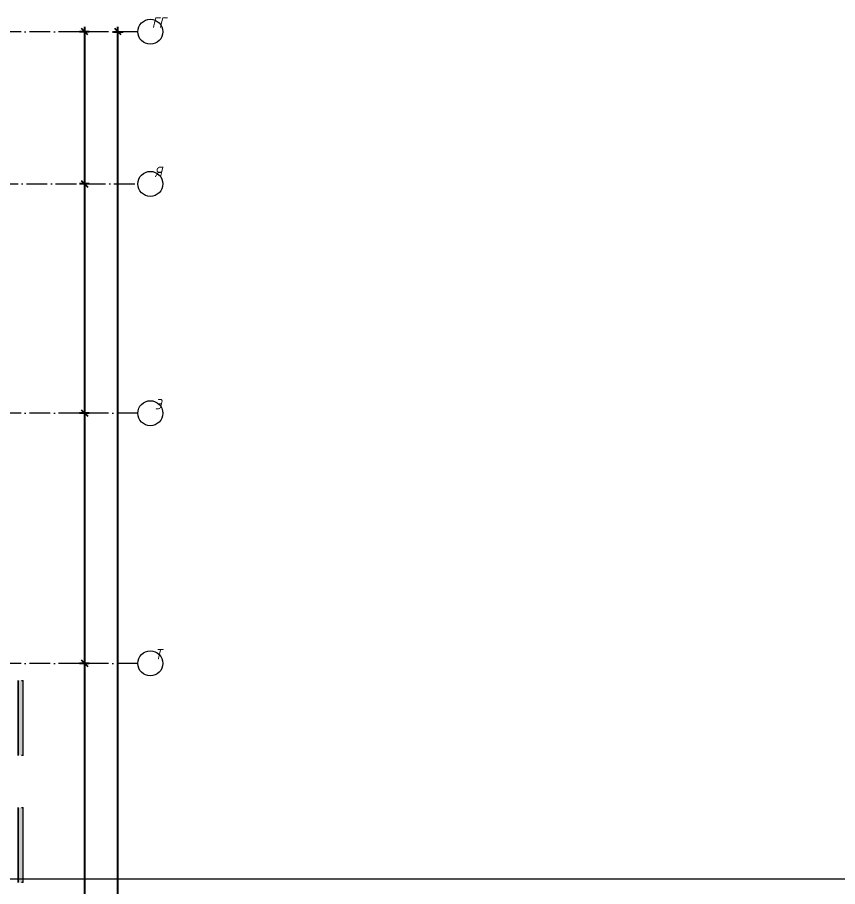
# Model space of a CAD drawing. Header units: millimetres. Extents: x -401725 to 250493, y 305116 to 802890.
# Drawn here: x 8160 to 27833, y 337669 to 358517 of the extents above; entities that cross this region are included whole.
import ezdxf

# ---------------------------------------------------------------- set-up
doc = ezdxf.new("R2010")
doc.units = ezdxf.units.MM
doc.linetypes.add('50_200_ШТРИХ_1Т_ш5_п1_п1_', pattern=[700, 500, -100, 0, -100])
for name, color, linetype, lineweight in [('A-____-____-DIMS', 7, 'Continuous', 9), ('A-GLAZ-____-OTLN', 7, 'Continuous', 9), ('S-GRID-____-IDEN', 7, 'Continuous', 9), ('S-GRID-____-OTLN-1', 7, '50_200_ШТРИХ_1Т_ш5_п1_п1_', 9)]:
    doc.layers.add(name, color=color, linetype=linetype, lineweight=lineweight)
doc.layers.add('A-GLAZ-____-OTLN-1', color=7, linetype='Continuous', lineweight=9, true_color=0xc0c0c0)
doc.layers.add('G-____-____-SYMB-1', color=9, linetype='Continuous', lineweight=9, true_color=0x808080)
doc.styles.add('ISOCPEUR_I', font='isocpeui.ttf', dxfattribs={"width": 0.9, "height": 2.5})
doc.dimstyles.new('ISO-2_5_0_9К_БОЛЬШОЙ_ОСИ', dxfattribs={"dimscale": 304.8, "dimtxt": 248.995294, "dimasz": 0.492126, "dimexe": 0.393701, "dimexo": 0, "dimgap": 0, "dimtad": 1, "dimdec": 0, "dimzin": 0, "dimdsep": 46, "dimtxsty": 'ISOCPEUR_I', "dimblk1": 'OBLIQUE', "dimblk2": 'OBLIQUE', "dimsah": 1, "dimcen": 0.09, "dimdle": 0.393701, "dimazin": 0, "dimtfac": 1, "dimtdec": 4, "dimtix": 1, "dimtmove": 0, "dimatfit": 3, "dimfxl": 1, "dimtvp": 1, "dimtolj": 1, "dimtzin": 0, "dimarcsym": 2})

# ---------------------------------------------------------------- blocks, each defined once
blk = doc.blocks.new('Отлив_СКБ - Отлив витража_120_НВФ-V194-АР1_План отверстий 2 этажа в осях 1-64_А-ГГ')
at = {"layer": 'A-GLAZ-____-OTLN-1'}
for points in [[(1800, -2), (1800, 0), (0, 0), (0, -2), (1544, -2)], [(1544, -120), (1800, -120), (1800, -2), (0, -2), (0, -120)]]:
    blk.add_hatch(color=256, dxfattribs=at).paths.add_polyline_path(points, flags=0)
at = {"layer": 'A-GLAZ-____-OTLN'}
for p, q in [((0, 0), (1800, 0)), ((1800, -2), (0, -2)), ((0, -120), (0, -83)), ((0, -120), (1800, -120)), ((1800, -83), (1800, -120))]:
    blk.add_line(p, q, dxfattribs=at)
blk = doc.blocks.new('Ось сетки - Круг_Ø6_00__ISO-2_5_0_9K_-25732049-АР1_План отверстий 2 этажа в осях 1-64_А-ГГ')
at = {"layer": 'S-GRID-____-IDEN'}
blk.add_circle((0, 0), 3, dxfattribs=at)
blk = doc.blocks.new('_Oblique')
at = {"color": 0, "linetype": 'ByBlock', "lineweight": -2}
blk.add_line((-0.5, -0.5), (0.5, 0.5), dxfattribs=at)
blk = doc.blocks.new('*D9396')
at = {"layer": 'A-____-____-DIMS', "color": 0, "lineweight": -2, "transparency": 16777216}
for p, q in [((9773, 358294), (9773, 354404)), ((9880, 358174), (9653, 358174)), ((9880, 354524), (9653, 354524))]:
    blk.add_line(p, q, dxfattribs=at)
at = {"layer": 'Defpoints', "color": 0, "transparency": 16777216}
for p in [(9880, 358174), (9773, 354524), (9880, 354524)]:
    blk.add_point(p, dxfattribs=at)
at = {"layer": 'A-____-____-DIMS', "color": 0, "lineweight": -2, "transparency": 16777216, "xscale": 150, "yscale": 150, "zscale": 150}
for p, rotation in [((9773, 358174), 90), ((9773, 354524), 270)]:
    blk.add_blockref('_Oblique', p, dxfattribs=dict(at, rotation=rotation))
at = {"layer": 'A-____-____-DIMS', "color": 0, "transparency": 16777216, "insert": (9772, 356349), "char_height": 2.5, "width": 758.48, "attachment_point": 5, "rotation": 90, "style": 'ISOCPEUR_I'}
blk.add_mtext('\\A1;3650', dxfattribs=at)
blk = doc.blocks.new('*D9397')
at = {"layer": 'A-____-____-DIMS', "color": 0, "lineweight": -2, "transparency": 16777216}
for p, q in [((9773, 354644), (9773, 348904)), ((9880, 354524), (9653, 354524)), ((9880, 349024), (9653, 349024))]:
    blk.add_line(p, q, dxfattribs=at)
at = {"layer": 'Defpoints', "color": 0, "transparency": 16777216}
for p in [(9880, 354524), (9773, 349024), (9880, 349024)]:
    blk.add_point(p, dxfattribs=at)
at = {"layer": 'A-____-____-DIMS', "color": 0, "lineweight": -2, "transparency": 16777216, "xscale": 150, "yscale": 150, "zscale": 150}
for p, rotation in [((9773, 354524), 90), ((9773, 349024), 270)]:
    blk.add_blockref('_Oblique', p, dxfattribs=dict(at, rotation=rotation))
at = {"layer": 'A-____-____-DIMS', "color": 0, "transparency": 16777216, "insert": (9772, 351774), "char_height": 2.5, "width": 758.48, "attachment_point": 5, "rotation": 90, "style": 'ISOCPEUR_I'}
blk.add_mtext('\\A1;5500', dxfattribs=at)
blk = doc.blocks.new('*D9398')
at = {"layer": 'A-____-____-DIMS', "color": 0, "lineweight": -2, "transparency": 16777216}
for p, q in [((9880, 349024), (9653, 349024)), ((9773, 349144), (9773, 342904)), ((9880, 343024), (9653, 343024))]:
    blk.add_line(p, q, dxfattribs=at)
at = {"layer": 'Defpoints', "color": 0, "transparency": 16777216}
for p in [(9880, 349024), (9773, 343024), (9880, 343024)]:
    blk.add_point(p, dxfattribs=at)
at = {"layer": 'A-____-____-DIMS', "color": 0, "lineweight": -2, "transparency": 16777216, "xscale": 150, "yscale": 150, "zscale": 150}
for p, rotation in [((9773, 349024), 90), ((9773, 343024), 270)]:
    blk.add_blockref('_Oblique', p, dxfattribs=dict(at, rotation=rotation))
at = {"layer": 'A-____-____-DIMS', "color": 0, "transparency": 16777216, "insert": (9772, 346024), "char_height": 2.5, "width": 758.48, "attachment_point": 5, "rotation": 90, "style": 'ISOCPEUR_I'}
blk.add_mtext('\\A1;6000', dxfattribs=at)
blk = doc.blocks.new('*D9399')
at = {"layer": 'A-____-____-DIMS', "color": 0, "lineweight": -2, "transparency": 16777216}
for p, q in [((9880, 343024), (9653, 343024)), ((9773, 343144), (9773, 336904)), ((9880, 337024), (9653, 337024))]:
    blk.add_line(p, q, dxfattribs=at)
at = {"layer": 'Defpoints', "color": 0, "transparency": 16777216}
for p in [(9880, 343024), (9773, 337024), (9880, 337024)]:
    blk.add_point(p, dxfattribs=at)
at = {"layer": 'A-____-____-DIMS', "color": 0, "lineweight": -2, "transparency": 16777216, "xscale": 150, "yscale": 150, "zscale": 150}
for p, rotation in [((9773, 343024), 90), ((9773, 337024), 270)]:
    blk.add_blockref('_Oblique', p, dxfattribs=dict(at, rotation=rotation))
at = {"layer": 'A-____-____-DIMS', "color": 0, "transparency": 16777216, "insert": (9772, 340024), "char_height": 2.5, "width": 758.48, "attachment_point": 5, "rotation": 90, "style": 'ISOCPEUR_I'}
blk.add_mtext('\\A1;6000', dxfattribs=at)
blk = doc.blocks.new('*D9403')
at = {"layer": 'A-____-____-DIMS', "color": 0, "lineweight": -2, "transparency": 16777216}
for p, q in [((10573, 324604), (10573, 358294)), ((10467, 358174), (10693, 358174)), ((10467, 324724), (10693, 324724))]:
    blk.add_line(p, q, dxfattribs=at)
at = {"layer": 'Defpoints', "color": 0, "transparency": 16777216}
for p in [(10467, 358174), (10573, 358174), (10467, 324724)]:
    blk.add_point(p, dxfattribs=at)
at = {"layer": 'A-____-____-DIMS', "color": 0, "lineweight": -2, "transparency": 16777216, "xscale": 150, "yscale": 150, "zscale": 150}
for p, rotation in [((10573, 358174), 90), ((10573, 324724), 270)]:
    blk.add_blockref('_Oblique', p, dxfattribs=dict(at, rotation=rotation))
at = {"layer": 'A-____-____-DIMS', "color": 0, "transparency": 16777216, "insert": (10572, 341449), "char_height": 2.5, "width": 971.08, "attachment_point": 5, "rotation": 90, "style": 'ISOCPEUR_I'}
blk.add_mtext('\\A1;33450', dxfattribs=at)

msp = doc.modelspace()

# ---------------------------------------------------------------- linework, layer by layer
at = {"layer": 'G-____-____-SYMB-1'}
msp.add_line((-20585.1016, 337853.9433), (88489.9911, 337853.9433), dxfattribs=at)
at = {"layer": 'S-GRID-____-OTLN-1'}
for p, q in [((11048.6579, 358173.9433), (-20327.8515, 358173.9433)), ((-20327.8515, 354523.9433), (11048.6579, 354523.9433)), ((11048.6579, 349023.9433), (-20327.8515, 349023.9433)), ((11048.6579, 343023.9433), (-20327.8515, 343023.9433))]:
    msp.add_line(p, q, dxfattribs=at)

# ---------------------------------------------------------------- block references
at = {"layer": 'A-GLAZ-____-OTLN', "rotation": 90}
for p in [(8178.4337, 340815.553), (8178.4337, 337765.553)]:
    msp.add_blockref('Отлив_СКБ - Отлив витража_120_НВФ-V194-АР1_План отверстий 2 этажа в осях 1-64_А-ГГ', p, dxfattribs=at)
at = {"layer": 'S-GRID-____-IDEN', "xscale": 99.99999999999993, "yscale": 99.99999999999993, "zscale": 99.99999999999993}
for p, rotation in [((11348.6579, 358173.9433), 89.9999999999998), ((11348.6579, 354523.9433), 269.9999999999995), ((11348.6579, 349023.9433), 89.99999999999982), ((11348.6579, 343023.9433), 89.9999999999998)]:
    msp.add_blockref('Ось сетки - Круг_Ø6_00__ISO-2_5_0_9K_-25732049-АР1_План отверстий 2 этажа в осях 1-64_А-ГГ', p, dxfattribs=dict(at, rotation=rotation))

# ---------------------------------------------------------------- texts
at = {"layer": 'S-GRID-____-IDEN', "char_height": 250, "attachment_point": 1, "style": 'ISOCPEUR_I'}
for s, insert, width in [('ГГ', (11383.2525, 358517.2728), 404.0505), ('\\fISOCPEUR|b0|i1|c204|p34|;\\W.9;Я', (11452.3435, 354937.8294), 223.670812), ('\\fISOCPEUR|b0|i1|c204|p34|;\\W.9;Э', (11457.5025, 349367.2728), 223.670812), ('\\fISOCPEUR|b0|i1|c204|p34|;\\W.9;Т', (11457.5025, 343367.2728), 223.670812)]:
    msp.add_mtext(s, dxfattribs=dict(at, insert=insert, width=width))

# ---------------------------------------------------------------- dimensions: what is measured, and where the dimension line sits
at = {"layer": 'A-____-____-DIMS'}
for base, p1, p2, override, picture, middle in [((9773.452, 354523.9433), (9879.518, 358173.9433), (9879.518, 354523.9433), {"dimpost": '<>', "dimfxl": 3650}, '*D9396', (9772.202, 356348.9433)), ((10573.452, 358173.9433), (10467.386, 324723.9433), (10467.386, 358173.9433), {"dimpost": '<>', "dimfxl": 33450}, '*D9403', (10572.202, 341448.9433)), ((9773.452, 349023.9433), (9879.518, 354523.9433), (9879.518, 349023.9433), {"dimpost": '<>', "dimfxl": 5500}, '*D9397', (9772.202, 351773.9433)), ((9773.452, 343023.9433), (9879.518, 349023.9433), (9879.518, 343023.9433), {"dimpost": '<>', "dimfxl": 6000}, '*D9398', (9772.202, 346023.9433)), ((9773.452, 337023.9433), (9879.518, 343023.9433), (9879.518, 337023.9433), {"dimpost": '<>', "dimfxl": 6000}, '*D9399', (9772.202, 340023.9433))]:
    dim = msp.add_linear_dim(base=base, p1=p1, p2=p2, angle=90, dimstyle='ISO-2_5_0_9К_БОЛЬШОЙ_ОСИ', override=override, dxfattribs=at)
    dim.commit()
    dim.dimension.update_dxf_attribs({"geometry": picture, "text_midpoint": middle})

doc.saveas('drawing.dxf')
